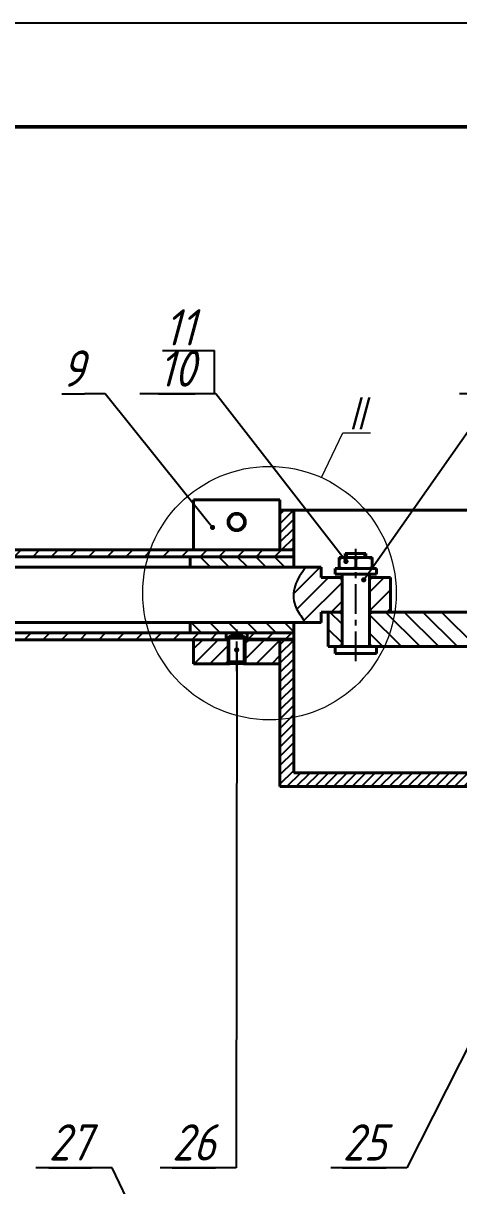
# Model space of a CAD drawing. Header units: millimetres. Extents: x 2231 to 3584, y 106 to 1044.
# Drawn here: x 2627.6 to 2669.6, y 931.8 to 1044 of the extents above; entities that cross this region are included whole.
import ezdxf
from ezdxf import colors
from ezdxf.entities.mleader import LeaderData, LeaderLine
from ezdxf.math import Vec2, Vec3

# ---------------------------------------------------------------- set-up
doc = ezdxf.new("R2010")
doc.units = ezdxf.units.MM
doc.header["$LTSCALE"] = 0.3
doc.linetypes.add('CENTER', pattern=[50.8, 31.75, -6.35, 6.35, -6.35])
for name, color, linetype, lineweight in [('图形轮廓线', 7, 'Continuous', 40), ('图框线', 7, 'Continuous', 50), ('尺寸标注', 7, 'Continuous', 25), ('细实线', 7, 'Continuous', 25), ('细点画线', 7, 'CENTER', 25)]:
    doc.layers.add(name, color=color, linetype=linetype, lineweight=lineweight)
doc.styles.add('数字样式', font='gbeitc.shx', dxfattribs={"height": 3.5, "bigfont": 'gbcbig.shx'})
pattern_1 = [(45, (0, 1054.4878), (-0.8980256, 0.8980256), [])]

# ---------------------------------------------------------------- blocks, each defined once
blk = doc.blocks.new('_Dot')
at = {"color": 0, "linetype": 'ByBlock', "lineweight": -2}
blk.add_line((-0.5, 0), (-1, 0), dxfattribs=at)
at = {"color": 0, "linetype": 'ByBlock', "const_width": 0.5}
blk.add_lwpolyline([(-0.25, 0, 1), (0.25, 0, 1)], format="xyb", close=True, dxfattribs=at)

msp = doc.modelspace()

# ---------------------------------------------------------------- hatches: boundary and pattern name
at = {"layer": '细实线', "ltscale": 0.3}
h = msp.add_hatch(dxfattribs=at)
h.set_pattern_fill('ANSI31', color=256, scale=0.2)
h.set_pattern_definition([(45, (0, 1054.48776), (-0.4490128, 0.4490128), [])])
h.paths.add_polyline_path([(2653.70951, 971.69693), (2653.70951, 984.53027), (2652.37618, 984.53027), (2652.37618, 982.19693), (2652.37618, 970.3636), (2687.29284, 970.3636), (2687.40869, 970.3636), (2690.45538, 970.3636), (2692.37618, 970.3636), (2692.37618, 971.69693)])
h.paths.add_polyline_path([(2652.37618, 993.19694), (2653.70951, 993.19694), (2653.70951, 997.03026), (2652.37618, 997.03026)])
h.paths.add_polyline_path([(2722.37617, 970.3636), (2722.37617, 971.69693), (2712.37618, 971.69693), (2712.37618, 970.3636), (2714.15109, 970.3636), (2717.30882, 970.3636), (2717.4595, 970.3636)])
h = msp.add_hatch(dxfattribs=at)
h.set_pattern_fill('ANSI31', color=256, scale=0.4)
h.set_pattern_definition(pattern_1)
h.paths.add_polyline_path([(2653.70951, 993.19694), (2505.59818, 993.19694), (2505.59818, 992.53027), (2653.70951, 992.53027)])
h = msp.add_hatch(dxfattribs=at)
h.set_pattern_fill('ANSI31', color=256, scale=0.4, angle=90)
h.set_pattern_definition([(135, (0, 1054.4878), (-0.8980256, -0.8980256), [])])
h.paths.add_polyline_path([(2643.7095, 992.53027), (2643.7095, 991.53027), (2653.70951, 991.53027), (2653.70951, 992.53027)])
h.paths.add_polyline_path([(2643.7095, 986.19693), (2643.7095, 985.19693), (2647.04283, 985.19693), (2653.70951, 985.19693), (2653.70951, 986.19693)])
h.paths.add_polyline_path([(2503.70952, 991.53027), (2503.70952, 992.53027), (2500.37617, 992.53027), (2500.37617, 991.53027)])
h.paths.add_polyline_path([(2510.37618, 991.53027), (2510.37618, 992.53027), (2505.37618, 992.53027), (2505.37618, 991.53027)])
h.paths.add_polyline_path([(2500.37617, 986.19693), (2500.37617, 985.19693), (2505.95951, 985.19693), (2510.37618, 985.19693), (2510.37618, 986.19693), (2505.95951, 986.19693)])
h = msp.add_hatch(dxfattribs=at)
h.set_pattern_fill('ANSI31', color=256, scale=0.4)
h.set_pattern_definition(pattern_1)
edge = h.paths.add_edge_path()
edge.add_spline(control_points=[(2654.88861, 991.53027), (2654.47131, 990.96116), (2653.67903, 989.88066), (2653.61186, 987.87807), (2654.41656, 986.86401), (2654.72607, 986.31343), (2654.79157, 986.19693)], knot_values=[0, 0, 0, 0, 2.091263869, 3.970499724, 5.46623205, 5.867685082, 5.867685082, 5.867685082, 5.867685082], degree=3, periodic=0)
edge.add_line((2654.79157, 986.19693), (2656.37617, 986.19693))
edge.add_line((2656.37617, 986.19693), (2656.37617, 987.19693))
edge.add_line((2656.37617, 987.19693), (2658.37618, 987.19693))
edge.add_line((2658.37618, 987.19693), (2658.37618, 990.53027))
edge.add_line((2658.37618, 990.53027), (2656.37617, 990.53027))
edge.add_line((2656.37617, 990.53027), (2656.37617, 991.53027))
edge.add_line((2656.37617, 991.53027), (2654.88861, 991.53027))
h = msp.add_hatch(dxfattribs=at)
h.set_pattern_fill('ANSI31', color=256, scale=0.4)
h.set_pattern_definition(pattern_1)
h.paths.add_polyline_path([(2661.04283, 987.19693), (2663.04285, 987.19693), (2663.04285, 990.53027), (2661.04283, 990.53027)])
h = msp.add_hatch(dxfattribs=at)
h.set_pattern_fill('ANSI31', color=256, scale=0.4)
h.set_pattern_definition(pattern_1)
h.paths.add_polyline_path([(2647.18575, 985.19693), (2500.37617, 985.19693), (2500.37617, 984.53027), (2647.18575, 984.53027)])
h = msp.add_hatch(dxfattribs=at)
h.set_pattern_fill('ANSI31', color=256, scale=0.4)
h.set_pattern_definition(pattern_1)
h.paths.add_polyline_path([(2653.70951, 985.19693), (2649.23328, 985.19693), (2649.23328, 984.58255), (2653.70951, 984.58255)])
h = msp.add_hatch(dxfattribs=at)
h.set_pattern_fill('ANSI31', color=256, scale=0.333333)
h.set_pattern_definition([(45, (1567.5738, 636.0684), (-0.7483547, 0.7483547), [])])
h.paths.add_polyline_path([(2647.37619, 982.24922), (2647.37617, 984.53027), (2644.04284, 984.53027), (2644.04286, 982.24922)])
h.paths.add_polyline_path([(2652.37619, 982.24922), (2652.37619, 984.58255), (2649.04286, 984.58255), (2649.04286, 982.24922)])

# ---------------------------------------------------------------- linework, layer by layer
at = {"layer": '图形轮廓线', "ltscale": 0.3}
for p, q in [((2652.37618, 998.02763), (2644.04283, 998.02763)), ((2644.04283, 998.02763), (2644.04283, 993.19694)), ((2652.37618, 998.02763), (2652.37618, 997.03026)), ((2652.37618, 997.03026), (2652.37618, 993.19694)), ((2652.37618, 997.03026), (2653.70951, 997.03026)), ((2653.70951, 997.03026), (2654.7095, 997.03026)), ((2653.70951, 997.03026), (2653.70951, 991.53027)), ((2722.37617, 997.03026), (2654.7095, 997.03026)), ((2653.70951, 993.19694), (2505.54284, 993.19694)), ((2652.37618, 993.19694), (2652.37618, 993.19608)), ((2658.6823, 992.8636), (2658.6823, 992.4636)), ((2658.6823, 992.8636), (2660.68229, 992.8636)), ((2660.68229, 992.4636), (2660.68229, 992.8636)), ((2653.70951, 992.53027), (2505.37618, 992.53027)), ((2643.7095, 992.53027), (2643.7095, 991.53027)), ((2658.08737, 992.38297), (2658.46591, 992.4636)), ((2658.46591, 992.4636), (2658.08737, 992.4636)), ((2658.08737, 992.41671), (2658.08737, 992.4636)), ((2658.08737, 992.41671), (2658.08737, 991.44382)), ((2658.46591, 992.4636), (2659.30374, 992.4636)), ((2660.06086, 992.4636), (2659.30374, 992.4636)), ((2659.70951, 992.37282), (2659.70951, 991.48772)), ((2660.06086, 992.4636), (2660.89866, 992.4636)), ((2661.27723, 992.4636), (2660.89866, 992.4636)), ((2661.27721, 992.38297), (2660.89866, 992.4636)), ((2661.27723, 992.41671), (2661.27723, 992.4636)), ((2661.27723, 992.41671), (2661.27723, 991.39694)), ((2656.37617, 991.53027), (2510.37618, 991.53027)), ((2643.7095, 991.53027), (2653.70951, 991.53027)), ((2656.37617, 991.53027), (2656.37617, 990.53027)), ((2657.7095, 991.39694), (2657.7095, 990.8636)), ((2657.7095, 991.39694), (2661.65509, 991.39694)), ((2657.7095, 990.8636), (2661.65509, 990.8636)), ((2658.08737, 991.47757), (2658.46591, 991.39694)), ((2658.08737, 991.44382), (2658.08737, 991.39694)), ((2658.08737, 991.39694), (2661.27723, 991.39694)), ((2658.37618, 990.8636), (2658.37618, 983.8636)), ((2661.27721, 991.47757), (2660.89866, 991.39694)), ((2661.04283, 983.8636), (2661.04283, 990.8636)), ((2661.65509, 991.39694), (2661.70951, 991.39694)), ((2661.65509, 990.8636), (2661.70951, 990.8636)), ((2661.70951, 990.8636), (2661.70951, 991.39694)), ((2656.37617, 990.53027), (2658.37618, 990.53027)), ((2658.20951, 990.53027), (2658.37618, 990.3636)), ((2658.37618, 987.19693), (2658.37618, 990.53027)), ((2661.04283, 990.53027), (2661.04283, 987.19693)), ((2661.04283, 990.53027), (2663.04285, 990.53027)), ((2661.2095, 990.53027), (2661.04283, 990.3636)), ((2663.04285, 987.19693), (2663.04285, 990.53027)), ((2658.20951, 987.19693), (2658.37618, 987.3636)), ((2661.2095, 987.19693), (2661.04283, 987.3636)), ((2510.37618, 986.19693), (2656.37617, 986.19693)), ((2653.70951, 986.19693), (2643.7095, 986.19693)), ((2643.7095, 986.19693), (2643.7095, 985.19693)), ((2653.70951, 986.19693), (2653.70951, 985.19693)), ((2656.37617, 987.19693), (2656.37617, 986.19693)), ((2658.37618, 987.19693), (2656.37617, 987.19693)), ((2657.04284, 983.8636), (2657.04284, 987.19693)), ((2657.04284, 987.19693), (2658.37618, 987.19693)), ((2658.20951, 987.19693), (2658.37618, 987.03027)), ((2658.37618, 987.19693), (2658.37618, 983.8636)), ((2661.04283, 983.8636), (2661.04283, 987.19693)), ((2661.04283, 987.19693), (2685.04284, 987.19693)), ((2663.04285, 987.19693), (2661.04283, 987.19693)), ((2661.2095, 987.19693), (2661.04283, 987.03027)), ((2500.37617, 985.19693), (2653.70951, 985.19693)), ((2647.18575, 984.53027), (2647.18575, 985.19693)), ((2649.23328, 984.53027), (2649.23328, 985.19693)), ((2653.70951, 985.19693), (2653.70951, 984.53027)), ((2500.37617, 984.53027), (2647.04283, 984.53027)), ((2644.04283, 984.53027), (2647.37618, 984.53027)), ((2644.04283, 982.19693), (2644.04283, 984.53027)), ((2647.37618, 982.19693), (2647.37618, 984.53027)), ((2647.37618, 984.53027), (2647.37619, 984.53027)), ((2647.62619, 984.91589), (2647.37619, 984.66589)), ((2647.37619, 984.66589), (2647.37619, 982.39355)), ((2649.04286, 984.66589), (2647.37619, 984.66589)), ((2647.37619, 984.58255), (2647.37619, 982.24922)), ((2648.79286, 984.91589), (2647.62619, 984.91589)), ((2649.04286, 984.66589), (2648.79286, 984.91589)), ((2649.04285, 984.53027), (2652.37618, 984.53027)), ((2649.04285, 984.53027), (2649.04285, 982.19693)), ((2649.04286, 982.39355), (2649.04286, 984.66589)), ((2649.04286, 982.24922), (2649.04286, 984.58255)), ((2653.70952, 984.58255), (2649.23328, 984.58255)), ((2652.37618, 984.53027), (2652.37618, 970.3636)), ((2653.70951, 984.53027), (2652.37618, 984.53027)), ((2652.37618, 982.19693), (2652.37618, 984.53027)), ((2653.70951, 971.69693), (2653.70951, 984.53027)), ((2658.20951, 983.8636), (2658.37618, 984.03027)), ((2661.2095, 983.8636), (2661.04283, 984.03027)), ((2657.04284, 983.8636), (2658.37618, 983.8636)), ((2657.7095, 983.8636), (2657.7095, 983.19694)), ((2657.7095, 983.8636), (2658.37618, 983.8636)), ((2657.7095, 983.19694), (2661.70951, 983.19694)), ((2658.37618, 983.8636), (2661.04283, 983.8636)), ((2661.04283, 983.8636), (2661.70951, 983.8636)), ((2661.04283, 983.8636), (2685.04284, 983.8636)), ((2661.70951, 983.19694), (2661.70951, 983.8636)), ((2644.04283, 982.19693), (2647.37618, 982.19693)), ((2647.37619, 982.39355), (2647.52051, 982.24922)), ((2649.04286, 982.39355), (2647.37619, 982.39355)), ((2648.89851, 982.24922), (2647.52051, 982.24922)), ((2648.89851, 982.24922), (2649.04286, 982.39355)), ((2649.04285, 982.19693), (2652.37618, 982.19693)), ((2692.37618, 971.69693), (2653.70951, 971.69693)), ((2687.29284, 970.3636), (2652.37618, 970.3636))]:
    msp.add_line(p, q, dxfattribs=at)
for centre, radius in [((2648.2095, 995.89241), 0.83333), ((2648.20951, 995.8924), 0.76666)]:
    msp.add_circle(centre, radius, dxfattribs=at)
for points, knots in [([(2659.30374, 992.4636), (2659.31771, 992.46231), (2659.44434, 992.45067), (2659.57026, 992.4327), (2659.70951, 992.37282)], [0, 0, 0, 0, 0.110380625, 1, 1, 1, 1]), ([(2660.06084, 992.4636), (2660.04686, 992.46231), (2659.92023, 992.45067), (2659.79431, 992.4327), (2659.70951, 992.37282)], [0, 0, 0, 0, 0.110380625, 1, 1, 1, 1]), ([(2659.30374, 991.39694), (2659.31771, 991.39822), (2659.44434, 991.40987), (2659.57026, 991.42784), (2659.70951, 991.48772)], [0, 0, 0, 0, 0.110380625, 1, 1, 1, 1]), ([(2660.06084, 991.39694), (2660.04686, 991.39822), (2659.92023, 991.40987), (2659.79431, 991.42784), (2659.70951, 991.48772)], [0, 0, 0, 0, 0.110380625, 1, 1, 1, 1]), ([(2649.04285, 982.19693), (2649.03596, 982.19779), (2648.99391, 982.20299), (2648.8903, 982.21481), (2648.7119, 982.23133), (2648.47657, 982.24554), (2648.21132, 982.25113), (2647.94657, 982.24569), (2647.71157, 982.23168), (2647.53202, 982.21515), (2647.42652, 982.20317), (2647.38332, 982.19782), (2647.37618, 982.19693)], [0, 0, 0, 0, 0.012459719, 0.076067823, 0.18721644, 0.33409175, 0.499262609, 0.663397, 0.809384392, 0.921839801, 0.987084929, 1, 1, 1, 1])]:
    msp.add_open_spline(points, degree=3, knots=knots, dxfattribs=at)
at = {"layer": '图框线', "ltscale": 0.3}
msp.add_line((2814.69134, 1034.02187), (2255.69134, 1034.02187), dxfattribs=at)
at = {"layer": '尺寸标注', "ltscale": 0.3}
for p, q in [((2824.69134, 1044.02187), (2230.69134, 1044.02187)), ((2641.05477, 1012.45014), (2646.06493, 1012.45014)), ((2646.06493, 1008.25335), (2646.06493, 1012.45014))]:
    msp.add_line(p, q, dxfattribs=at)
at = {"layer": '尺寸标注', "linetype": 'ByBlock', "lineweight": -2, "ltscale": 0.3}
msp.add_line((2635.51898, 1008.25335), (2633.51898, 1008.25335), dxfattribs=at)
at = {"layer": '尺寸标注', "lineweight": 15, "ltscale": 0.3}
for p, q in [((2656.3869, 1000.1847), (2658.46341, 1004.50315)), ((2658.46341, 1004.50315), (2661.13552, 1004.50315))]:
    msp.add_line(p, q, dxfattribs=at)
at = {"layer": '尺寸标注', "linetype": 'ByBlock', "lineweight": -2, "ltscale": 0.3}
for points in [[(2632.06065, 1008.25335), (2633.51898, 1008.25335)], [(2645.56775, 995.75264), (2635.51898, 1008.25335)]]:
    msp.add_lwpolyline(points, dxfattribs=at)
at = {"layer": '细实线', "ltscale": 0.3}
for p, q in [((2658.85207, 992.8636), (2658.85207, 992.4636)), ((2660.5125, 992.8636), (2660.5125, 992.4636)), ((2658.37618, 986.01745), (2657.19669, 987.19693)), ((2664.12213, 983.8636), (2661.04283, 986.9429)), ((2665.91818, 983.8636), (2662.58485, 987.19693)), ((2667.71423, 983.8636), (2664.3809, 987.19693)), ((2669.51028, 983.8636), (2666.17695, 987.19693)), ((2671.30634, 983.8636), (2667.973, 987.19693)), ((2658.37618, 984.2214), (2657.04284, 985.55473)), ((2662.32608, 983.8636), (2661.04283, 985.14685)), ((2647.52051, 982.24922), (2647.52051, 984.79089)), ((2648.89851, 982.24922), (2648.89851, 984.79089))]:
    msp.add_line(p, q, dxfattribs=at)
at = {"layer": '细实线', "lineweight": 15, "ltscale": 0.3}
msp.add_circle((2651.37292, 989.02806), 12.23155, dxfattribs=at)
at = {"layer": '细实线', "ltscale": 0.3}
msp.add_spline([(2654.88861, 991.53027), (2653.84297, 989.71918), (2653.84297, 987.83994), (2654.59084, 986.5446), (2654.79157, 986.19693)], degree=3, dxfattribs=at)
at = {"layer": '细点画线', "ltscale": 0.3}
for p, q in [((2659.70951, 982.46194), (2659.70951, 993.29792)), ((2648.20951, 981.50891), (2648.20951, 985.58912))]:
    msp.add_line(p, q, dxfattribs=at)

# ---------------------------------------------------------------- block references
at = {"layer": '尺寸标注', "lineweight": -2, "ltscale": 0.3, "xscale": 0.5, "yscale": 0.5, "zscale": 0.5, "rotation": 308.7942723717103}
msp.add_blockref('_Dot', (2645.88102, 995.36294), dxfattribs=at)

# ---------------------------------------------------------------- texts
at = {"layer": '尺寸标注', "ltscale": 0.3, "style": '数字样式'}
msp.add_text('11', height=3.5, dxfattribs=at).set_placement((2641.24333, 1012.92601))
at = {"layer": '尺寸标注', "lineweight": 15, "ltscale": 0.3, "style": '数字样式'}
msp.add_text('Ⅱ', height=3.5, dxfattribs=at).set_placement((2658.46341, 1004.50315))
at = {"layer": '尺寸标注', "ltscale": 0.3, "insert": (2633.51898, 1012.45335), "char_height": 3.5, "attachment_point": 3, "style": '数字样式'}
msp.add_mtext('\\L{\\L9}', dxfattribs=at)

# ---------------------------------------------------------------- leaders
at = {"layer": '尺寸标注', "ltscale": 0.3}
ml = msp.add_multileader_mtext('Standard', dxfattribs=at)
ml.set_content('\\L{\\L10}', color=256, style='数字样式')
ml.set_leader_properties()
ml.set_arrow_properties(name='DOT')
ml.build(insert=Vec2(0, 0))
ml.multileader.update_dxf_attribs({"text_left_attachment_type": 8, "text_right_attachment_type": 8, "dogleg_length": 2, "arrow_head_size": 0.5})
ctx = ml.context
ctx.base_point, ctx.char_height, ctx.arrow_head_size, ctx.landing_gap_size, ctx.plane_origin = Vec3(2641.7339, 1008.25335), 3.5, 0.5, 0, Vec3(2658.75546, 992.08716)
ctx.left_attachment, ctx.right_attachment, ctx.text_align_type = 8, 8, 2
notes = []
notes.append((ctx, [(1, (1, 1, 0), (2646.21306, 1008.25335), (-1, 0), 2, [(0, [(2658.75546, 992.08716)], 0, [])])]))
ctx.mtext.insert, ctx.mtext.alignment, ctx.mtext.flow_direction = Vec3(2644.21306, 1012.45335), 3, 5
ml = msp.add_multileader_mtext('Standard', dxfattribs=at)
ml.set_content('\\L{\\L12}', color=256, style='数字样式')
ml.set_leader_properties()
ml.set_arrow_properties(name='DOT')
ml.build(insert=Vec2(0, 0))
ml.multileader.update_dxf_attribs({"text_left_attachment_type": 8, "text_right_attachment_type": 8, "dogleg_length": 2, "arrow_head_size": 0.5})
ctx = ml.context
ctx.base_point, ctx.char_height, ctx.arrow_head_size, ctx.landing_gap_size, ctx.plane_origin = Vec3(2675.06244, 1008.25335), 3.5, 0.5, 0, Vec3(2660.20813, 986.42133)
ctx.left_attachment, ctx.right_attachment = 8, 8
notes.append((ctx, [(0, (1, 1, 0), (2673.06244, 1008.25335), (1, 0), 2, [(0, [(2660.46873, 990.30684)], 0, [])])]))
ctx.mtext.insert, ctx.mtext.flow_direction = Vec3(2675.06244, 1012.45335), 5
ml = msp.add_multileader_mtext('Standard', dxfattribs=at)
ml.set_content('\\L{\\L26}', color=256, style='数字样式')
ml.set_leader_properties()
ml.set_arrow_properties(name='DOT')
ml.build(insert=Vec2(0, 0))
ml.multileader.update_dxf_attribs({"text_left_attachment_type": 8, "text_right_attachment_type": 8, "dogleg_length": 2, "arrow_head_size": 0.5})
ctx = ml.context
ctx.base_point, ctx.char_height, ctx.arrow_head_size, ctx.landing_gap_size, ctx.plane_origin = Vec3(2642.5992, 933.56909), 3.5, 0.5, 0, Vec3(2648.20951, 983.54902)
ctx.left_attachment, ctx.right_attachment, ctx.text_align_type = 8, 8, 2
notes.append((ctx, [(1, (1, 1, 0), (2648.17212, 933.56909), (-1, 0), 2, [(0, [(2648.20951, 983.54902)], 0, [])])]))
ctx.mtext.insert, ctx.mtext.alignment, ctx.mtext.flow_direction = Vec3(2646.17212, 937.76909), 3, 5
ml = msp.add_multileader_mtext('Standard', dxfattribs=at)
ml.set_content('\\L{\\L25}', color=256, style='数字样式')
ml.set_leader_properties()
ml.set_arrow_properties(name='DOT')
ml.build(insert=Vec2(0, 0))
ml.multileader.update_dxf_attribs({"text_left_attachment_type": 8, "text_right_attachment_type": 8, "dogleg_length": 2, "arrow_head_size": 0.5})
ctx = ml.context
ctx.base_point, ctx.char_height, ctx.arrow_head_size, ctx.landing_gap_size, ctx.plane_origin = Vec3(2658.85013, 933.56909), 3.5, 0.5, 0, Vec3(2687.41008, 978.71688)
ctx.left_attachment, ctx.right_attachment, ctx.text_align_type = 8, 8, 2
notes.append((ctx, [(1, (1, 1, 0), (2664.64179, 933.56909), (-1, 0), 2, [(0, [(2687.41008, 978.71688)], 0, [])])]))
ctx.mtext.insert, ctx.mtext.alignment, ctx.mtext.flow_direction = Vec3(2662.64179, 937.76909), 3, 5
ml = msp.add_multileader_mtext('Standard', dxfattribs=at)
ml.set_content('\\L{\\L27}', color=256, style='数字样式')
ml.set_leader_properties()
ml.set_arrow_properties(name='DOT')
ml.build(insert=Vec2(0, 0))
ml.multileader.update_dxf_attribs({"text_left_attachment_type": 8, "text_right_attachment_type": 8, "dogleg_length": 2, "arrow_head_size": 0.5})
ctx = ml.context
ctx.base_point, ctx.char_height, ctx.arrow_head_size, ctx.landing_gap_size, ctx.plane_origin = Vec3(2630.25965, 933.56909), 3.5, 0.5, 0, Vec3(2592.38972, 909.04682)
ctx.left_attachment, ctx.right_attachment, ctx.text_align_type = 8, 8, 2
notes.append((ctx, [(1, (1, 1, 0), (2636.19715, 933.56909), (-1, 0), 2, [(0, [(2648.02436, 908.98555)], 0, [])])]))
ctx.mtext.insert, ctx.mtext.alignment, ctx.mtext.flow_direction = Vec3(2634.19715, 937.76909), 3, 5
for ctx, leaders in notes:
    for number, flags, end, landing, length, lines in leaders:
        leader = LeaderData()
        leader.index, (leader.has_last_leader_line, leader.has_dogleg_vector, leader.attachment_direction) = number, flags
        leader.last_leader_point, leader.dogleg_vector, leader.dogleg_length = Vec3(end), Vec3(landing), length
        for number, points, colour, breaks in lines:
            line = LeaderLine()
            line.index, line.vertices, line.color, line.breaks = number, Vec3.list(points), colors.encode_raw_color(colour), breaks
            leader.lines.append(line)
        ctx.leaders.append(leader)

doc.saveas('drawing.dxf')
